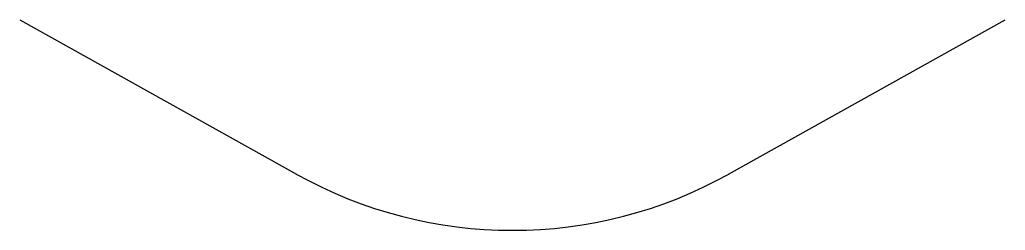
# Model space of a CAD drawing. Extents: x -20 to 20, y -18 to -9.4.
import ezdxf

# ---------------------------------------------------------------- set-up
doc = ezdxf.new("R2010")
doc.units = 0
doc.header["$MEASUREMENT"] = 0
doc.layers.add('MODELSKETCH_VISIBLE', color=7, linetype='CONTINUOUS')

msp = doc.modelspace()

# ---------------------------------------------------------------- linework, layer by layer
at = {"layer": 'MODELSKETCH_VISIBLE'}
for p, q in [((-20, -9.418), (-8.773, -15.694)), ((8.773, -15.694), (20, -9.418))]:
    msp.add_line(p, q, dxfattribs=at)
msp.add_arc((0, 0), 17.98, 240.7944, 299.2056, dxfattribs=at)

doc.saveas('drawing.dxf')
